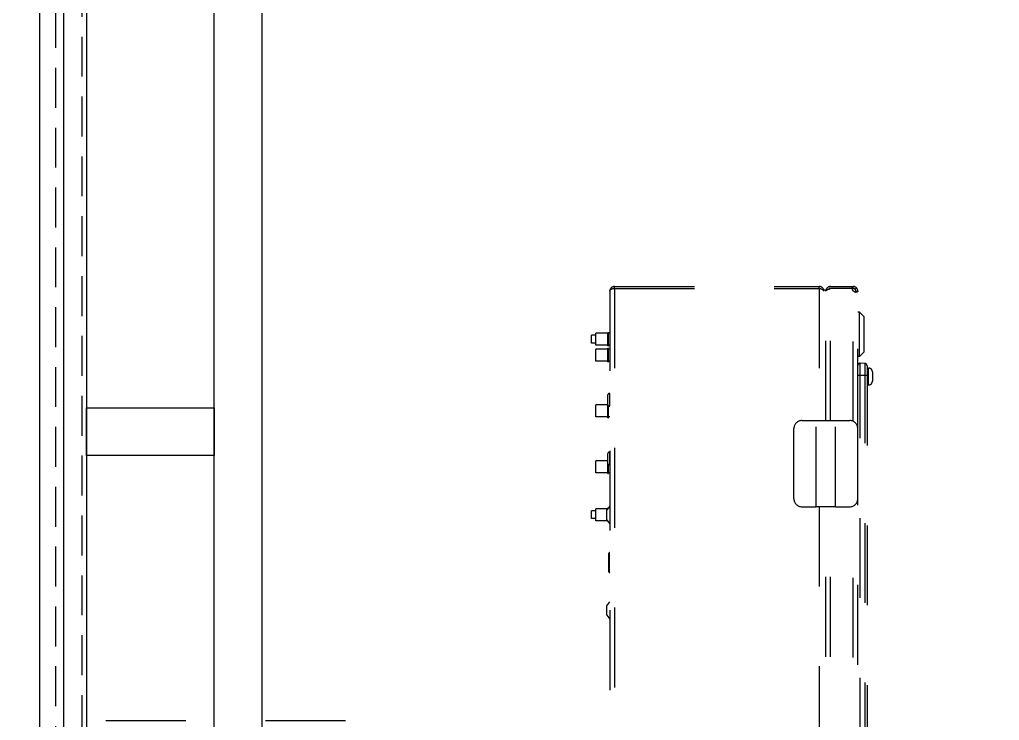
# Model space of a CAD drawing. Header units: millimetres. Extents: x 17886 to 18265, y -8727 to -7321.
# Drawn here: x 17941.43 to 17947.57, y -8657.01 to -8652.62 of the extents above; entities that cross this region are included whole.
import ezdxf

# ---------------------------------------------------------------- set-up
doc = ezdxf.new("R2010")
doc.units = ezdxf.units.MM
doc.linetypes.add('DASHED2', pattern=[0.375, 0.25, -0.125])
doc.linetypes.add('EPL_DASH', pattern=[1, 0.5, -0.5])
for name, color, linetype in [('0863279_L_DXF_CONTINUOUS_LINE', 7, 'Continuous'), ('1663777_DXF_CONTINUOUS_LINE', 7, 'Continuous'), ('1694481_CP01DXF_CONTINUOUS_LINE', 7, 'Continuous'), ('2035398_DXF_CONTINUOUS_LINE', 7, 'Continuous'), ('2275829_DKREDXF_CONTINUOUS_LINE', 7, 'Continuous'), ('2606682_CP02DXF_CONTINUOUS_LINE', 7, 'Continuous'), ('2661570_DKREDXF_CONTINUOUS_LINE', 7, 'Continuous'), ('3490706_DXF_CONTINUOUS_LINE', 7, 'Continuous'), ('3490709_DXF_CONTINUOUS_LINE', 7, 'Continuous'), ('3496808_DXF_CONTINUOUS_LINE', 7, 'Continuous'), ('3551370_DKREDXF_CONTINUOUS_LINE', 7, 'Continuous'), ('3E4304_DXF_CONTINUOUS_LINE', 7, 'Continuous'), ('5P0798_BM01_DXF_CONTINUOUS_LINE', 7, 'Continuous'), ('a_rahmen235', 7, 'Continuous')]:
    doc.layers.add(name, color=color, linetype=linetype)

msp = doc.modelspace()

# ---------------------------------------------------------------- linework, layer by layer
at = {"color": 8}
msp.add_lwpolyline([(17951.40698, -8643.90357), (17951.25698, -8644.05357), (17941.70698, -8644.05357), (17941.55698, -8643.90357), (17941.55698, -8665.00357), (17941.70698, -8665.00357), (17951.25698, -8665.00357), (17951.40698, -8665.00357), (17951.40698, -8643.90357), (17941.55698, -8643.90357), (17941.70698, -8644.05357), (17941.70698, -8665.00357), (17941.55698, -8665.00357), (17951.40698, -8665.00357), (17951.25698, -8665.00357), (17951.25698, -8644.05357)], dxfattribs=at)
at = {"color": 6}
for points in [[(17941.35199, -8646.20357), (17941.85199, -8646.20357), (17941.85199, -8666.20357), (17941.35199, -8666.20357)], [(17942.65199, -8646.20357), (17952.65199, -8646.20357), (17952.65199, -8664.20357), (17942.65199, -8664.20357)], [(17942.95199, -8646.50357), (17952.35199, -8646.50357), (17952.35199, -8663.90357), (17942.95199, -8663.90357)], [(17942.65199, -8655.05357), (17942.65199, -8655.35357), (17941.85199, -8655.35357), (17941.85199, -8655.05357)]]:
    msp.add_lwpolyline(points, close=True, dxfattribs=at)
at = {"layer": '0863279_L_DXF_CONTINUOUS_LINE', "color": 7, "linetype": 'EPL_DASH'}
for p, q in [((17945.04097, -8654.59942), (17945.01308, -8654.59942)), ((17945.01308, -8654.64772), (17945.01308, -8654.59942)), ((17945.04097, -8654.64772), (17945.01308, -8654.64772)), ((17945.04097, -8655.69942), (17945.01308, -8655.69942)), ((17945.01308, -8655.74772), (17945.01308, -8655.69942)), ((17945.04097, -8655.74772), (17945.01308, -8655.74772))]:
    msp.add_line(p, q, dxfattribs=at)
at = {"layer": '1663777_DXF_CONTINUOUS_LINE', "color": 7, "linetype": 'EPL_DASH'}
for p, q in [((17946.73917, -8654.80507), (17946.74717, -8654.80507)), ((17946.74717, -8654.91007), (17946.74717, -8654.80507)), ((17946.77217, -8654.82757), (17946.77217, -8654.88757)), ((17946.73917, -8654.91007), (17946.74717, -8654.91007))]:
    msp.add_line(p, q, dxfattribs=at)
for centre, start, end in [((17946.74954, -8654.82757), 0, 96.025575), ((17946.74954, -8654.88757), 263.974425, 0)]:
    msp.add_arc(centre, 0.02263, start, end, dxfattribs=at)
at = {"layer": '1694481_CP01DXF_CONTINUOUS_LINE', "color": 7, "linetype": 'EPL_DASH'}
for p, q in [((17946.33077, -8655.13357), (17946.42077, -8655.13357)), ((17946.42077, -8655.13357), (17946.54077, -8655.13357)), ((17946.42077, -8655.67357), (17946.42077, -8655.13357)), ((17946.54077, -8655.13357), (17946.63077, -8655.13357)), ((17946.54077, -8655.67357), (17946.54077, -8655.13357)), ((17946.28077, -8655.62357), (17946.28077, -8655.18357)), ((17946.68077, -8655.62357), (17946.68077, -8655.18357)), ((17946.33077, -8655.67357), (17946.42077, -8655.67357)), ((17946.54077, -8655.67357), (17946.42077, -8655.67357)), ((17946.54077, -8655.67357), (17946.63077, -8655.67357))]:
    msp.add_line(p, q, dxfattribs=at)
for centre, start, end in [((17946.33077, -8655.18357), 90, 180), ((17946.63077, -8655.18357), 0, 90), ((17946.33077, -8655.62357), 180, 270), ((17946.63077, -8655.62357), 270, 0)]:
    msp.add_arc(centre, 0.05, start, end, dxfattribs=at)
at = {"layer": '2035398_DXF_CONTINUOUS_LINE', "color": 7, "linetype": 'EPL_DASH'}
for p, q in [((17945.11597, -8654.58597), (17945.04097, -8654.58597)), ((17945.04097, -8654.66117), (17945.04097, -8654.58597)), ((17945.11597, -8654.58097), (17945.12097, -8654.58097)), ((17945.11597, -8654.66617), (17945.11597, -8654.58097)), ((17945.12097, -8654.66617), (17945.12097, -8654.58097)), ((17945.12897, -8654.58597), (17945.12097, -8654.58597)), ((17945.11597, -8654.66117), (17945.04097, -8654.66117)), ((17945.11597, -8654.66617), (17945.12097, -8654.66617)), ((17945.11597, -8654.68097), (17945.12097, -8654.68097)), ((17945.11597, -8654.76617), (17945.11597, -8654.68097)), ((17945.12897, -8654.66117), (17945.12097, -8654.66117)), ((17945.12097, -8654.76617), (17945.12097, -8654.68097)), ((17945.11597, -8654.68597), (17945.04097, -8654.68597)), ((17945.04097, -8654.76117), (17945.04097, -8654.68597)), ((17945.12897, -8654.68597), (17945.12097, -8654.68597)), ((17945.11597, -8654.76117), (17945.04097, -8654.76117)), ((17945.11597, -8654.76617), (17945.12097, -8654.76617)), ((17945.12897, -8654.76117), (17945.12097, -8654.76117)), ((17945.11559, -8655.03597), (17945.04097, -8655.03597)), ((17945.04097, -8655.11117), (17945.04097, -8655.03597)), ((17945.11597, -8655.11617), (17945.11597, -8655.03667)), ((17945.12097, -8655.11617), (17945.12097, -8655.04162)), ((17945.11597, -8655.11117), (17945.04097, -8655.11117)), ((17945.12897, -8655.11117), (17945.12097, -8655.11117)), ((17945.11597, -8655.11617), (17945.12097, -8655.11617)), ((17945.11397, -8655.38597), (17945.04097, -8655.38597)), ((17945.04097, -8655.46117), (17945.04097, -8655.38597)), ((17945.11597, -8655.46617), (17945.11597, -8655.40467)), ((17945.12097, -8655.46617), (17945.12097, -8655.40962)), ((17945.11597, -8655.46117), (17945.04097, -8655.46117)), ((17945.11597, -8655.46617), (17945.12097, -8655.46617)), ((17945.12897, -8655.46117), (17945.12097, -8655.46117)), ((17945.11505, -8655.68597), (17945.04097, -8655.68597)), ((17945.04097, -8655.76117), (17945.04097, -8655.68597)), ((17945.11597, -8655.68097), (17945.11905, -8655.68097)), ((17945.11597, -8655.68097), (17945.11597, -8655.68482)), ((17945.11505, -8655.76117), (17945.04097, -8655.76117)), ((17945.11597, -8655.76617), (17945.11597, -8655.76232)), ((17945.11597, -8655.76617), (17945.11905, -8655.76617))]:
    msp.add_line(p, q, dxfattribs=at)
at = {"layer": '2275829_DKREDXF_CONTINUOUS_LINE', "color": 7, "linetype": 'EPL_DASH'}
for p, q in [((17946.72495, -8654.77588), (17946.69655, -8654.7744)), ((17946.72495, -8654.77588), (17946.69655, -8654.7744)), ((17946.69655, -8657.24474), (17946.69655, -8654.7744)), ((17946.72495, -8654.77588), (17946.72495, -8657.24325)), ((17946.73917, -8654.79086), (17946.73917, -8657.22827)), ((17946.68077, -8654.84857), (17946.73917, -8654.84857))]:
    msp.add_line(p, q, dxfattribs=at)
for centre, start, end in [((17946.69577, -8654.78937), 87, 180), ((17946.72417, -8654.79086), 0, 87)]:
    msp.add_arc(centre, 0.015, start, end, dxfattribs=at)
at = {"layer": '2606682_CP02DXF_CONTINUOUS_LINE', "color": 7, "linetype": 'EPL_DASH'}
for p, q in [((17945.11397, -8654.97757), (17945.11397, -8655.02957)), ((17945.12797, -8655.04357), (17945.12797, -8654.96357)), ((17945.11397, -8655.34557), (17945.11397, -8655.39757)), ((17945.12797, -8655.41157), (17945.12797, -8655.33157))]:
    msp.add_line(p, q, dxfattribs=at)
for centre, start, end in [((17945.12797, -8654.97757), 90, 180), ((17945.12797, -8655.02957), 180, 270), ((17945.12797, -8655.34557), 90, 180), ((17945.12797, -8655.39757), 180, 270)]:
    msp.add_arc(centre, 0.014, start, end, dxfattribs=at)
at = {"layer": '2661570_DKREDXF_CONTINUOUS_LINE', "color": 7, "linetype": 'EPL_DASH'}
for p, q in [((17946.69077, -8654.45527), (17946.68077, -8654.45527)), ((17946.69077, -8654.73187), (17946.69077, -8654.45527)), ((17946.72077, -8654.48357), (17946.69077, -8654.45527)), ((17946.72077, -8654.70357), (17946.72077, -8654.48357)), ((17946.69077, -8654.73187), (17946.68077, -8654.73187)), ((17946.72077, -8654.70357), (17946.69077, -8654.73187))]:
    msp.add_line(p, q, dxfattribs=at)
at = {"layer": '3490706_DXF_CONTINUOUS_LINE', "color": 7, "linetype": 'EPL_DASH'}
for p, q in [((17945.15797, -8654.30557), (17945.15797, -8654.29357)), ((17946.43997, -8654.30557), (17946.43997, -8654.29357))]:
    msp.add_line(p, q, dxfattribs=at)
at = {"layer": '3490706_DXF_CONTINUOUS_LINE', "color": 3, "linetype": 'EPL_DASH'}
for p, q in [((17945.15797, -8654.29357), (17946.43997, -8654.29357)), ((17945.15797, -8654.30557), (17945.15797, -8661.75357)), ((17945.15797, -8654.30557), (17946.43997, -8654.30557)), ((17946.43997, -8654.30557), (17946.43997, -8655.13357)), ((17945.12897, -8654.32257), (17945.12897, -8661.75357)), ((17946.43997, -8655.67357), (17946.43997, -8658.61357))]:
    msp.add_line(p, q, dxfattribs=at)
for centre, radius, start, end in [((17945.15797, -8654.32257), 0.029, 90, 180), ((17946.43997, -8654.32257), 0.029, 12.413793, 90), ((17946.37221, -8654.50506), 0.21056, 68.001583, 68.284371)]:
    msp.add_arc(centre, radius, start, end, dxfattribs=at)
for points in [[(17945.12897, -8654.32257), (17945.12897, -8654.31925), (17945.13091, -8654.31589), (17945.13332, -8654.31361)], [(17945.13332, -8654.31361), (17945.13717, -8654.30997), (17945.14245, -8654.30784), (17945.14762, -8654.30669)], [(17945.14762, -8654.30669), (17945.15101, -8654.30593), (17945.1545, -8654.30559), (17945.15797, -8654.30557)], [(17946.45012, -8654.30944), (17946.44675, -8654.3081), (17946.44336, -8654.30683), (17946.43997, -8654.30557)], [(17946.46048, -8654.31407), (17946.45744, -8654.31246), (17946.45427, -8654.31111), (17946.45108, -8654.30982)]]:
    msp.add_open_spline(points, degree=3, dxfattribs=at)
for points, knots in [([(17946.46463, -8654.31657), (17946.46401, -8654.31613), (17946.46264, -8654.31525), (17946.46123, -8654.31447), (17946.46048, -8654.31407)], [0, 0, 0, 0, 0.4733564, 1, 1, 1, 1]), ([(17946.46676, -8654.31831), (17946.46644, -8654.31801), (17946.46576, -8654.3174), (17946.46502, -8654.31685), (17946.46463, -8654.31657)], [0, 0, 0, 0, 0.4766154, 1, 1, 1, 1]), ([(17946.46897, -8654.32257), (17946.46897, -8654.32184), (17946.46848, -8654.3202), (17946.4674, -8654.31894), (17946.46676, -8654.31831)], [0, 0, 0, 0, 0.4488429, 1, 1, 1, 1])]:
    msp.add_open_spline(points, degree=3, knots=knots, dxfattribs=at)
at = {"layer": '3490709_DXF_CONTINUOUS_LINE', "color": 7, "linetype": 'EPL_DASH'}
for p, q in [((17946.50977, -8654.29357), (17946.65177, -8654.29357)), ((17946.50977, -8655.13357), (17946.50977, -8654.29357)), ((17946.64516, -8654.30557), (17946.50977, -8654.30557)), ((17946.64516, -8654.30557), (17946.64516, -8654.29357)), ((17946.65177, -8654.30557), (17946.65177, -8654.29357)), ((17946.66369, -8654.31045), (17946.67211, -8654.30189)), ((17946.65177, -8655.13837), (17946.65177, -8654.32138)), ((17946.66873, -8654.32257), (17946.68077, -8654.32257)), ((17946.68077, -8655.18357), (17946.68077, -8654.32257)), ((17946.68077, -8658.66357), (17946.68077, -8655.62357)), ((17946.50977, -8658.61357), (17946.50977, -8655.67357)), ((17946.65177, -8658.61837), (17946.65177, -8655.66876))]:
    msp.add_line(p, q, dxfattribs=at)
at = {"layer": '3490709_DXF_CONTINUOUS_LINE', "color": 3, "linetype": 'EPL_DASH'}
msp.add_line((17946.64516, -8654.30557), (17946.65177, -8654.30557), dxfattribs=at)
at = {"layer": '3490709_DXF_CONTINUOUS_LINE', "color": 7, "linetype": 'EPL_DASH'}
for centre, radius, start, end in [((17946.50977, -8654.32257), 0.029, 90, 161.985242), ((17946.58542, -8654.52474), 0.23176, 111.413664, 111.937163), ((17946.66915, -8654.30482), 0.024, 181.778842, 223.609085), ((17946.65177, -8654.32257), 0.029, 0, 90), ((17946.67418, -8654.29185), 0.03714, 244.667545, 257.854645), ((17946.67308, -8654.29694), 0.03194, 257.858881, 262.474271)]:
    msp.add_arc(centre, radius, start, end, dxfattribs=at)
at = {"layer": '3490709_DXF_CONTINUOUS_LINE', "color": 3, "linetype": 'EPL_DASH'}
for centre, start, end in [((17946.50977, -8654.32257), 90, 130.180188), ((17946.65177, -8654.32257), 0, 90)]:
    msp.add_arc(centre, 0.017, start, end, dxfattribs=at)
at = {"layer": '3490709_DXF_CONTINUOUS_LINE', "color": 7, "linetype": 'EPL_DASH'}
for points, knots in [([(17946.48077, -8654.32257), (17946.48077, -8654.32199), (17946.4815, -8654.31898), (17946.48426, -8654.31707), (17946.4863, -8654.31577)], [0, 0, 0, 0, 0.1929391, 1, 1, 1, 1]), ([(17946.4863, -8654.31577), (17946.48714, -8654.31524), (17946.49117, -8654.31293), (17946.49546, -8654.31111), (17946.49883, -8654.30975)], [0, 0, 0, 0, 0.2150628, 1, 1, 1, 1]), ([(17946.6721, -8654.32882), (17946.67158, -8654.32882), (17946.67051, -8654.32878), (17946.66945, -8654.32867), (17946.6689, -8654.3286)], [0, 0, 0, 0, 0.4841075, 1, 1, 1, 1]), ([(17946.6807, -8654.32257), (17946.68052, -8654.32432), (17946.67864, -8654.32844), (17946.67423, -8654.32882), (17946.6721, -8654.32882)], [0, 0, 0, 0, 0.4531585, 1, 1, 1, 1])]:
    msp.add_open_spline(points, degree=3, knots=knots, dxfattribs=at)
for points in [[(17946.5008, -8654.30897), (17946.50378, -8654.3078), (17946.50677, -8654.30669), (17946.50977, -8654.30557)], [(17946.65829, -8654.32542), (17946.65598, -8654.32433), (17946.65376, -8654.32299), (17946.65177, -8654.32138)]]:
    msp.add_open_spline(points, degree=3, dxfattribs=at)
at = {"layer": '3490709_DXF_CONTINUOUS_LINE', "color": 3, "linetype": 'EPL_DASH'}
msp.add_open_spline([(17946.66873, -8654.32257), (17946.6686, -8654.32467), (17946.66795, -8654.32732), (17946.66609, -8654.32829)], degree=3, dxfattribs=at)
at = {"layer": '3496808_DXF_CONTINUOUS_LINE', "color": 7, "linetype": 'EPL_DASH'}
for p, q in [((17945.12857, -8655.66907), (17945.10897, -8655.69357)), ((17945.10897, -8655.75357), (17945.10897, -8655.69357)), ((17945.12857, -8655.77807), (17945.10897, -8655.75357)), ((17945.10897, -8656.29357), (17945.12857, -8656.26907)), ((17945.10897, -8656.35357), (17945.10897, -8656.29357)), ((17945.10897, -8656.35357), (17945.12857, -8656.37807))]:
    msp.add_line(p, q, dxfattribs=at)
at = {"layer": '3551370_DKREDXF_CONTINUOUS_LINE', "color": 6, "linetype": 'EPL_DASH'}
msp.add_line((17941.97291, -8657.01257), (17943.87303, -8657.01257), dxfattribs=at)
at = {"layer": '3E4304_DXF_CONTINUOUS_LINE', "color": 7, "linetype": 'EPL_DASH'}
for p, q in [((17945.12137, -8655.96457), (17945.12587, -8655.96007)), ((17945.12137, -8656.08257), (17945.12137, -8655.96457)), ((17945.12897, -8655.96007), (17945.12587, -8655.96007)), ((17945.12897, -8655.96007), (17945.12587, -8655.96007)), ((17945.12587, -8656.08707), (17945.12587, -8655.96007)), ((17945.12137, -8656.08257), (17945.12587, -8656.08707)), ((17945.12897, -8656.08707), (17945.12587, -8656.08707)), ((17945.12897, -8656.08707), (17945.12587, -8656.08707))]:
    msp.add_line(p, q, dxfattribs=at)
at = {"layer": '5P0798_BM01_DXF_CONTINUOUS_LINE', "color": 7, "linetype": 'EPL_DASH'}
for p, q in [((17946.48077, -8654.31657), (17946.46417, -8654.31657)), ((17946.48077, -8655.13357), (17946.48077, -8654.31657)), ((17946.48077, -8658.61357), (17946.48077, -8655.67357))]:
    msp.add_line(p, q, dxfattribs=at)
at = {"layer": 'a_rahmen235', "linetype": 'DASHED2'}
for points in [[(17941.65698, -8665.00357), (17951.30698, -8665.00357), (17951.30698, -8643.92357), (17941.65698, -8643.92357)], [(17941.82198, -8664.70357), (17951.14198, -8664.70357), (17951.14198, -8644.10357), (17941.82198, -8644.10357)]]:
    msp.add_lwpolyline(points, close=True, dxfattribs=at)

doc.saveas('drawing.dxf')
